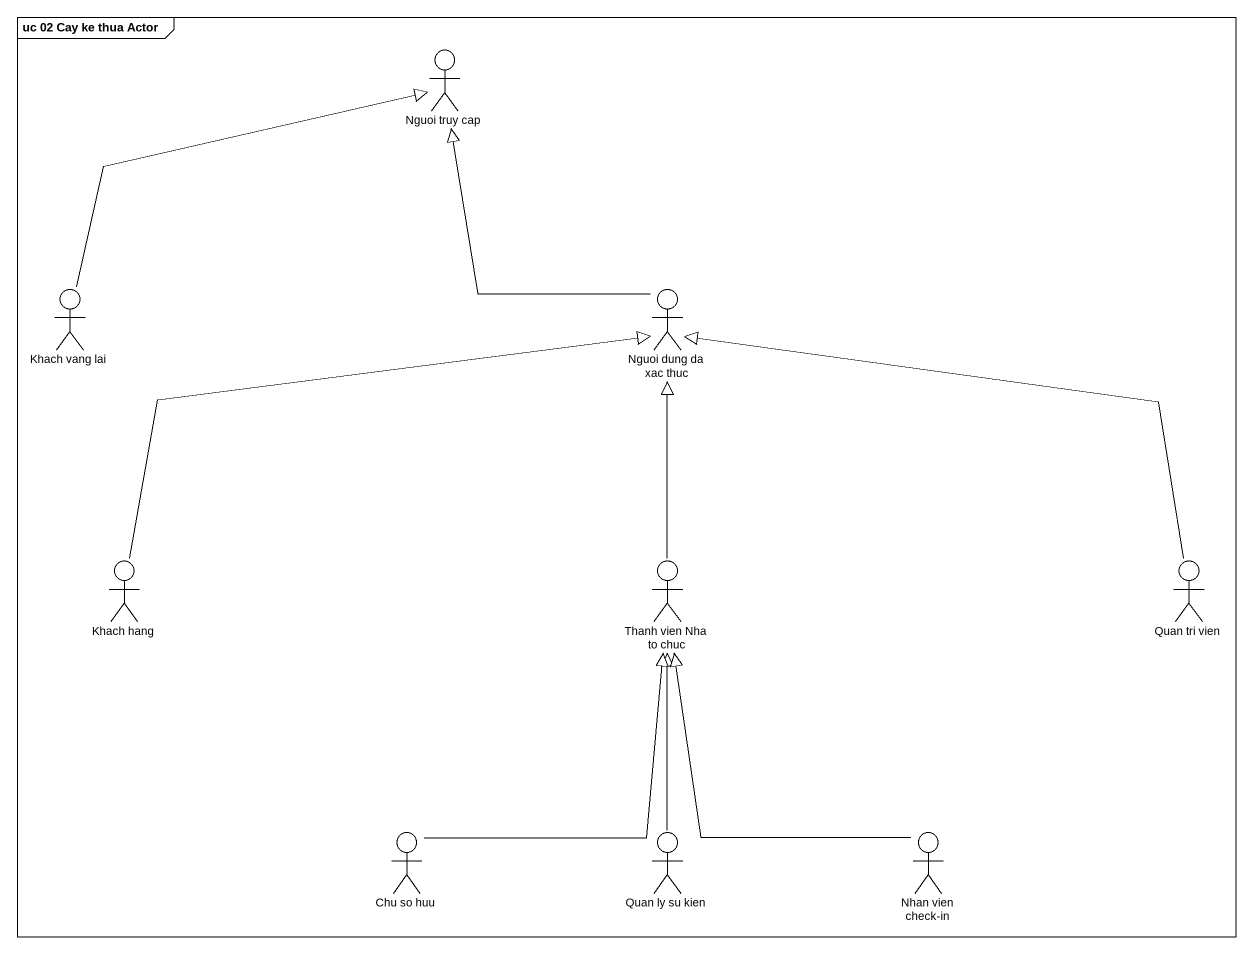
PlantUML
@startuml
mainframe uc 02 Cay ke thua Actor
actor "Nguoi truy cap" as Nguoi_truy_cap
actor "Khach vang lai" as Khach_vang_lai
actor "Nguoi dung da xac thuc" as Nguoi_dung_da_xac_thuc
actor "Khach hang" as Khach_hang
actor "Thanh vien Nha to chuc" as Thanh_vien_Nha_to_chuc
actor "Quan tri vien" as Quan_tri_vien
actor "Chu so huu" as Chu_so_huu
actor "Quan ly su kien" as Quan_ly_su_kien
actor "Nhan vien check-in" as Nhan_vien_check_in
Khach_vang_lai -up-|> Nguoi_truy_cap
Nguoi_dung_da_xac_thuc -up-|> Nguoi_truy_cap
Khach_hang -right-|> Nguoi_dung_da_xac_thuc
Thanh_vien_Nha_to_chuc -up-|> Nguoi_dung_da_xac_thuc
Quan_tri_vien -left-|> Nguoi_dung_da_xac_thuc
Chu_so_huu -up-|> Thanh_vien_Nha_to_chuc
Quan_ly_su_kien -up-|> Thanh_vien_Nha_to_chuc
Nhan_vien_check_in -up-|> Thanh_vien_Nha_to_chuc
@enduml
